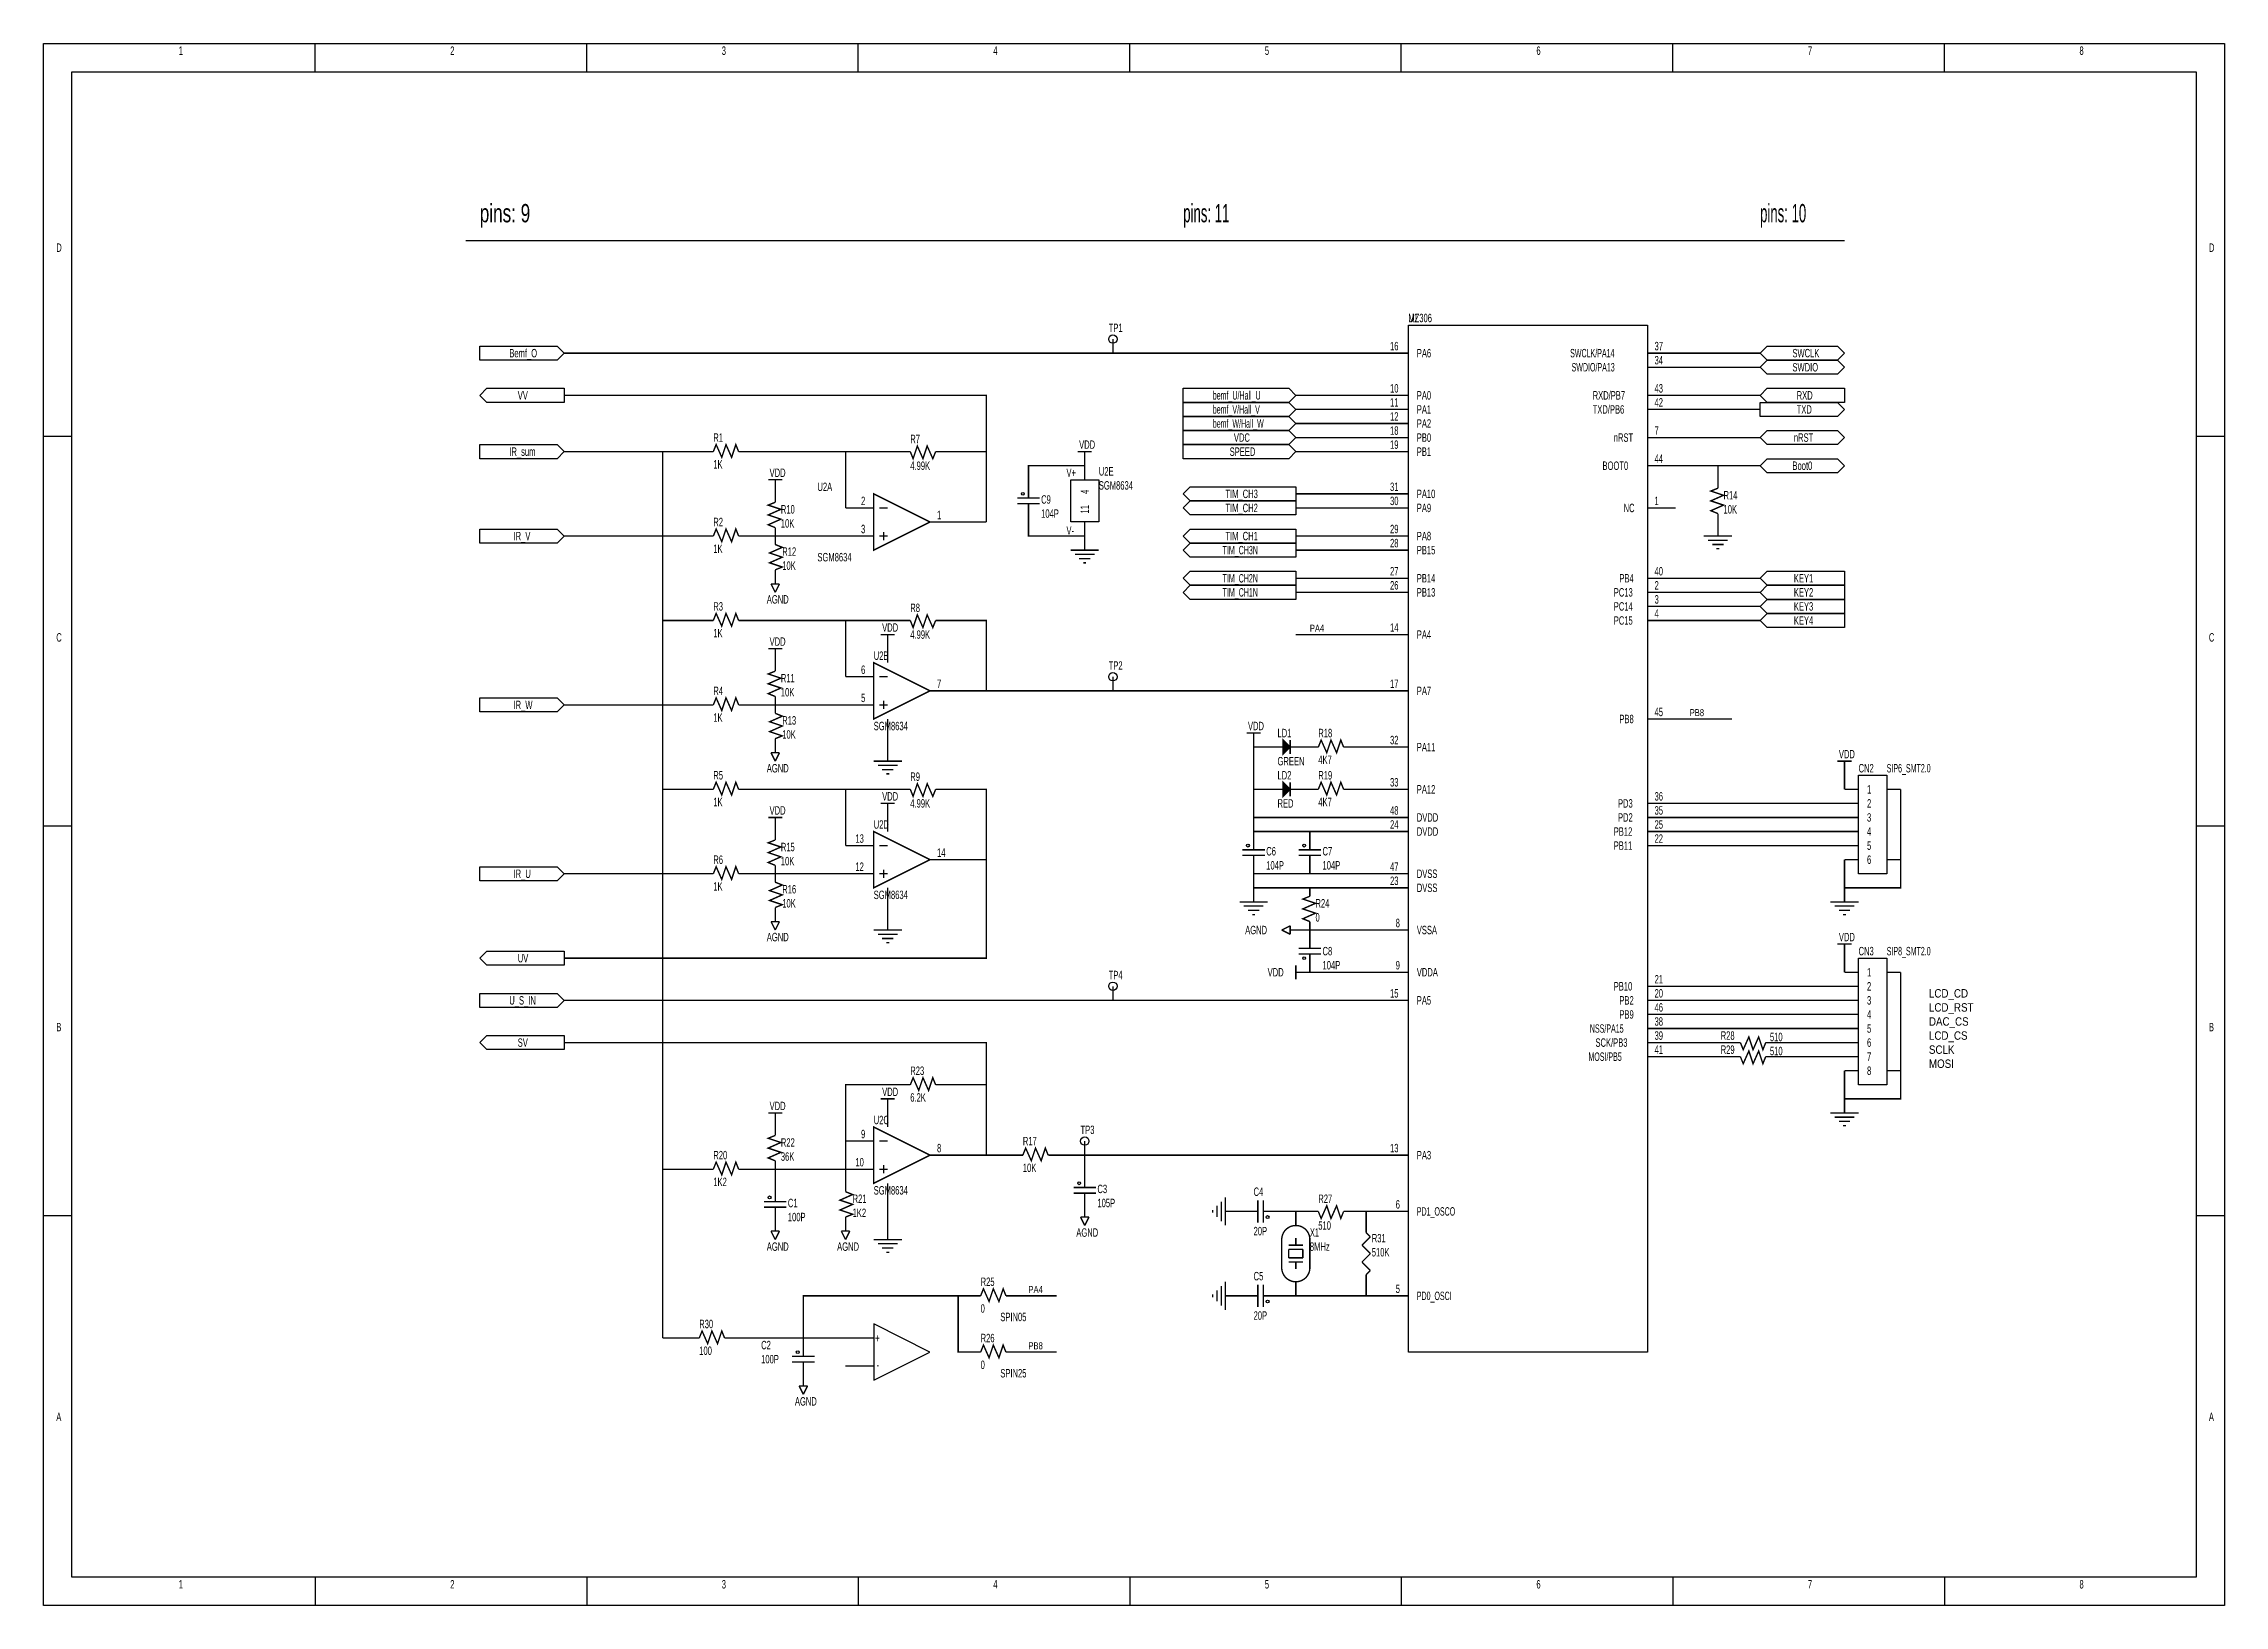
# Model space of a CAD drawing. Extents: x 0 to 15.5, y 0 to 11.1.
import ezdxf

# ---------------------------------------------------------------- set-up
doc = ezdxf.new("R2010")
doc.units = 0
doc.header["$MEASUREMENT"] = 0
doc.layers.add('SHEET', color=5, linetype='CONTINUOUS')

msp = doc.modelspace()

# ---------------------------------------------------------------- linework, layer by layer
at = {"layer": 'SHEET'}
for points in [[(0, 11.1), (15.5, 11.1), (15.5, 0), (0, 0), (0, 11.1)], [(0, 11.1), (15.5, 11.1), (15.5, 0), (0, 0), (0, 11.1)], [(1.93, 10.9), (1.93, 11.1)], [(3.86, 10.9), (3.86, 11.1)], [(5.79, 10.9), (5.79, 11.1)], [(7.72, 10.9), (7.72, 11.1)], [(9.65, 10.9), (9.65, 11.1)], [(11.58, 10.9), (11.58, 11.1)], [(13.51, 10.9), (13.51, 11.1)], [(0.2, 10.9), (15.3, 10.9), (15.3, 0.2), (0.2, 0.2), (0.2, 10.9)], [(9.7, 9.1), (11.4, 9.1), (11.4, 1.8), (9.7, 1.8), (9.7, 9.1)], [(0, 8.31), (0.2, 8.31)], [(15.3, 8.31), (15.5, 8.31)], [(7.3, 8), (7.5, 8), (7.5, 7.7), (7.3, 7.7), (7.3, 8)], [(12.9, 5.9), (13.1, 5.9), (13.1, 5.2), (12.9, 5.2), (12.9, 5.9)], [(0, 5.54), (0.2, 5.54)], [(15.3, 5.54), (15.5, 5.54)], [(12.9, 4.6), (13.1, 4.6), (13.1, 3.7), (12.9, 3.7), (12.9, 4.6)], [(0, 2.77), (0.2, 2.77)], [(15.3, 2.77), (15.5, 2.77)], [(5.9, 2), (5.9, 1.6), (6.3, 1.8), (5.9, 2)], [(5.9, 1.7), (5.7, 1.7)], [(1.93, 0.2), (1.93, 0)], [(3.86, 0.2), (3.86, 0)], [(5.79, 0.2), (5.79, 0)], [(7.72, 0.2), (7.72, 0)], [(9.65, 0.2), (9.65, 0)], [(11.58, 0.2), (11.58, 0)], [(13.51, 0.2), (13.51, 0)]]:
    msp.add_lwpolyline(points, dxfattribs=at)
at = {"layer": 'SHEET', "const_width": 0.01}
for points in [[(12.8, 9.7), (3, 9.7)], [(7.6, 9), (7.6, 8.9)], [(3.7, 8.9), (9.5, 8.9)], [(9.7, 8.9), (9.5, 8.9)], [(11.4, 8.9), (11.6, 8.9)], [(11.6, 8.9), (12.2, 8.9)], [(11.4, 8.8), (11.6, 8.8)], [(11.6, 8.8), (12.2, 8.8)], [(3.7, 8.6), (6.7, 8.6), (6.7, 8.2)], [(9.5, 8.6), (8.9, 8.6)], [(9.7, 8.6), (9.5, 8.6)], [(11.4, 8.6), (11.6, 8.6)], [(11.6, 8.6), (12.2, 8.6)], [(9.5, 8.5), (8.9, 8.5)], [(9.5, 8.4), (8.9, 8.4)], [(9.7, 8.5), (9.5, 8.5)], [(9.7, 8.4), (9.5, 8.4)], [(11.4, 8.5), (11.6, 8.5)], [(11.6, 8.5), (12.2, 8.5)], [(4.76, 8.2), (4.78, 8.25), (4.82, 8.16), (4.85, 8.25), (4.89, 8.16), (4.92, 8.25), (4.94, 8.2)], [(6.34, 8.2), (6.32, 8.15), (6.28, 8.24), (6.25, 8.15), (6.21, 8.24), (6.18, 8.15), (6.16, 8.2)], [(9.5, 8.3), (8.9, 8.3)], [(9.7, 8.3), (9.5, 8.3)], [(11.4, 8.3), (11.6, 8.3)], [(11.6, 8.3), (12.2, 8.3)], [(4.7, 8.2), (3.7, 8.2)], [(4.4, 8.2), (4.4, 1.9)], [(4.76, 8.2), (4.7, 8.2)], [(4.94, 8.2), (5, 8.2)], [(5, 8.2), (6.1, 8.2)], [(5.7, 7.8), (5.7, 8.2)], [(6.16, 8.2), (6.1, 8.2)], [(6.34, 8.2), (6.4, 8.2)], [(6.7, 7.7), (6.7, 8.2), (6.4, 8.2)], [(7.4, 8.1), (7, 8.1), (7, 8)], [(7.35, 8.2), (7.45, 8.2)], [(7.4, 8.1), (7.4, 8.2)], [(7.4, 8), (7.4, 8.1)], [(9.5, 8.2), (8.9, 8.2)], [(9.7, 8.2), (9.5, 8.2)], [(11.4, 8.1), (11.6, 8.1)], [(11.6, 8.1), (12.2, 8.1)], [(11.9, 8), (11.9, 8.1)], [(5.15, 8), (5.25, 8)], [(5.2, 7.9), (5.2, 8)], [(5.2, 7.84), (5.2, 7.9)], [(5.9, 7.9), (6.3, 7.7), (5.9, 7.5), (5.9, 7.9)], [(7, 7.9), (7, 8)], [(7, 7.9), (7, 7.87)], [(9.5, 7.9), (8.9, 7.9)], [(9.7, 7.9), (9.5, 7.9)], [(11.9, 7.76), (11.85, 7.78), (11.94, 7.82), (11.85, 7.85), (11.94, 7.89), (11.85, 7.92), (11.9, 7.94)], [(11.9, 7.94), (11.9, 8)], [(5.2, 7.66), (5.15, 7.68), (5.24, 7.72), (5.15, 7.75), (5.24, 7.79), (5.15, 7.82), (5.2, 7.84)], [(5.8, 7.8), (5.7, 7.8)], [(5.9, 7.8), (5.8, 7.8)], [(5.94, 7.8), (6, 7.8)], [(6.92, 7.87), (7.08, 7.87)], [(7.08, 7.83), (6.92, 7.83)], [(7, 7.8), (7, 7.83)], [(7, 7.8), (7, 7.7)], [(9.5, 7.8), (8.9, 7.8)], [(9.7, 7.8), (9.5, 7.8)], [(11.4, 7.8), (11.6, 7.8)], [(11.9, 7.76), (11.9, 7.7)], [(3.7, 7.6), (4.7, 7.6)], [(4.76, 7.6), (4.7, 7.6)], [(4.76, 7.6), (4.78, 7.65), (4.82, 7.56), (4.85, 7.65), (4.89, 7.56), (4.92, 7.65), (4.94, 7.6)], [(4.94, 7.6), (5, 7.6)], [(5, 7.6), (5.8, 7.6)], [(5.2, 7.66), (5.2, 7.6)], [(5.2, 7.54), (5.2, 7.6)], [(5.9, 7.6), (5.8, 7.6)], [(5.94, 7.6), (6, 7.6)], [(5.97, 7.63), (5.97, 7.57)], [(6.3, 7.7), (6.4, 7.7)], [(6.4, 7.7), (6.7, 7.7)], [(7.4, 7.6), (7, 7.6), (7, 7.7)], [(7.4, 7.7), (7.4, 7.6)], [(7.4, 7.6), (7.4, 7.5)], [(9.5, 7.6), (8.9, 7.6)], [(9.7, 7.6), (9.5, 7.6)], [(11.8, 7.6), (12, 7.6)], [(11.9, 7.7), (11.9, 7.6)], [(5.2, 7.54), (5.25, 7.52), (5.16, 7.48), (5.25, 7.45), (5.16, 7.41), (5.25, 7.38), (5.2, 7.36)], [(7.3, 7.5), (7.5, 7.5)], [(7.33, 7.47), (7.47, 7.47)], [(7.36, 7.44), (7.44, 7.44)], [(9.5, 7.5), (8.9, 7.5)], [(9.7, 7.5), (9.5, 7.5)], [(11.83, 7.57), (11.97, 7.57)], [(11.86, 7.54), (11.94, 7.54)], [(11.89, 7.51), (11.91, 7.51)], [(5.2, 7.36), (5.2, 7.3)], [(5.2, 7.3), (5.2, 7.26)], [(7.39, 7.41), (7.41, 7.41)], [(9.5, 7.3), (8.9, 7.3)], [(9.7, 7.3), (9.5, 7.3)], [(11.4, 7.3), (11.6, 7.3)], [(11.6, 7.3), (12.2, 7.3)], [(5.2, 7.2), (5.17, 7.26)], [(5.17, 7.26), (5.23, 7.26)], [(5.2, 7.2), (5.23, 7.26)], [(9.5, 7.2), (8.9, 7.2)], [(9.7, 7.2), (9.5, 7.2)], [(11.4, 7.2), (11.6, 7.2)], [(11.6, 7.2), (12.2, 7.2)], [(4.7, 7), (4.4, 7)], [(4.76, 7), (4.7, 7)], [(4.76, 7), (4.78, 7.05), (4.82, 6.96), (4.85, 7.05), (4.89, 6.96), (4.92, 7.05), (4.94, 7)], [(4.94, 7), (5, 7)], [(5, 7), (6.1, 7)], [(5.7, 6.6), (5.7, 7)], [(6.16, 7), (6.1, 7)], [(6.34, 7), (6.32, 6.95), (6.28, 7.04), (6.25, 6.95), (6.21, 7.04), (6.18, 6.95), (6.16, 7)], [(6.34, 7), (6.4, 7)], [(6.7, 6.5), (6.7, 7), (6.4, 7)], [(11.4, 7.1), (11.6, 7.1)], [(11.4, 7), (11.6, 7)], [(11.6, 7.1), (12.2, 7.1)], [(11.6, 7), (12.2, 7)], [(5.95, 6.9), (6.05, 6.9)], [(6, 6.8), (6, 6.9)], [(9.5, 6.9), (8.9, 6.9)], [(9.7, 6.9), (9.5, 6.9)], [(5.15, 6.8), (5.25, 6.8)], [(5.2, 6.7), (5.2, 6.8)], [(5.2, 6.64), (5.2, 6.7)], [(5.9, 6.7), (6.3, 6.5), (5.9, 6.3), (5.9, 6.7)], [(6, 6.7), (6, 6.8)], [(5.2, 6.46), (5.15, 6.48), (5.24, 6.52), (5.15, 6.55), (5.24, 6.59), (5.15, 6.62), (5.2, 6.64)], [(5.8, 6.6), (5.7, 6.6)], [(5.9, 6.6), (5.8, 6.6)], [(5.94, 6.6), (6, 6.6)], [(7.6, 6.6), (7.6, 6.5)], [(3.7, 6.4), (4.7, 6.4)], [(4.76, 6.4), (4.7, 6.4)], [(4.76, 6.4), (4.78, 6.45), (4.82, 6.36), (4.85, 6.45), (4.89, 6.36), (4.92, 6.45), (4.94, 6.4)], [(4.94, 6.4), (5, 6.4)], [(5, 6.4), (5.8, 6.4)], [(5.2, 6.46), (5.2, 6.4)], [(5.2, 6.34), (5.2, 6.4)], [(5.9, 6.4), (5.8, 6.4)], [(5.94, 6.4), (6, 6.4)], [(5.97, 6.43), (5.97, 6.37)], [(6.3, 6.5), (6.4, 6.5)], [(6.4, 6.5), (7.5, 6.5)], [(8.9, 6.5), (7.5, 6.5)], [(9.5, 6.5), (8.9, 6.5)], [(9.7, 6.5), (9.5, 6.5)], [(5.2, 6.34), (5.25, 6.32), (5.16, 6.28), (5.25, 6.25), (5.16, 6.21), (5.25, 6.18), (5.2, 6.16)], [(6, 6.3), (6, 6.1)], [(8.55, 6.2), (8.65, 6.2)], [(8.6, 6.1), (8.6, 6.2)], [(11.4, 6.3), (11.6, 6.3)], [(11.6, 6.3), (12, 6.3)], [(5.2, 6), (5.17, 6.06)], [(5.17, 6.06), (5.23, 6.06)], [(5.2, 6.16), (5.2, 6.1)], [(5.2, 6.1), (5.2, 6.06)], [(5.2, 6), (5.23, 6.06)], [(6, 6.1), (6, 6)], [(8.6, 5.6), (8.6, 6.1), (8.7, 6.1)], [(8.8, 6.1), (8.7, 6.1)], [(8.81, 6.1), (8.77, 6.1)], [(8.81, 6.05), (8.81, 6.15), (8.86, 6.1), (8.81, 6.05)], [(8.82, 6.06), (8.82, 6.14)], [(8.83, 6.07), (8.83, 6.13)], [(8.84, 6.08), (8.84, 6.12)], [(8.85, 6.09), (8.85, 6.11)], [(8.86, 6.05), (8.86, 6.15)], [(8.86, 6.1), (8.91, 6.1)], [(8.9, 6.1), (9, 6.1)], [(9.06, 6.1), (9, 6.1)], [(9.06, 6.1), (9.08, 6.15), (9.12, 6.06), (9.15, 6.15), (9.19, 6.06), (9.22, 6.15), (9.24, 6.1)], [(9.24, 6.1), (9.3, 6.1)], [(9.3, 6.1), (9.5, 6.1)], [(9.7, 6.1), (9.5, 6.1)], [(5.9, 6), (6.1, 6)], [(5.93, 5.97), (6.07, 5.97)], [(5.96, 5.94), (6.04, 5.94)], [(5.99, 5.91), (6.01, 5.91)], [(12.75, 6), (12.85, 6)], [(12.8, 5.9), (12.8, 6)], [(12.8, 5.9), (12.8, 5.8)], [(4.7, 5.8), (4.4, 5.8)], [(4.76, 5.8), (4.7, 5.8)], [(4.76, 5.8), (4.78, 5.85), (4.82, 5.76), (4.85, 5.85), (4.89, 5.76), (4.92, 5.85), (4.94, 5.8)], [(4.94, 5.8), (5, 5.8)], [(5, 5.8), (6.1, 5.8)], [(5.7, 5.4), (5.7, 5.8)], [(6.16, 5.8), (6.1, 5.8)], [(6.34, 5.8), (6.32, 5.75), (6.28, 5.84), (6.25, 5.75), (6.21, 5.84), (6.18, 5.75), (6.16, 5.8)], [(6.34, 5.8), (6.4, 5.8)], [(6.7, 5.3), (6.7, 5.8), (6.4, 5.8)], [(8.7, 5.8), (8.6, 5.8)], [(8.8, 5.8), (8.7, 5.8)], [(8.81, 5.8), (8.77, 5.8)], [(8.81, 5.75), (8.81, 5.85), (8.86, 5.8), (8.81, 5.75)], [(8.82, 5.76), (8.82, 5.84)], [(8.83, 5.77), (8.83, 5.83)], [(8.84, 5.78), (8.84, 5.82)], [(8.85, 5.79), (8.85, 5.81)], [(8.86, 5.75), (8.86, 5.85)], [(8.86, 5.8), (8.91, 5.8)], [(8.9, 5.8), (9, 5.8)], [(9.06, 5.8), (9, 5.8)], [(9.06, 5.8), (9.08, 5.85), (9.12, 5.76), (9.15, 5.85), (9.19, 5.76), (9.22, 5.85), (9.24, 5.8)], [(9.24, 5.8), (9.3, 5.8)], [(9.3, 5.8), (9.5, 5.8)], [(9.7, 5.8), (9.5, 5.8)], [(12.9, 5.8), (12.8, 5.8)], [(13.2, 5.8), (13.2, 5.1), (12.8, 5.1), (12.8, 5.3)], [(13.1, 5.8), (13.2, 5.8)], [(5.15, 5.6), (5.25, 5.6)], [(5.2, 5.5), (5.2, 5.6)], [(5.95, 5.7), (6.05, 5.7)], [(6, 5.6), (6, 5.7)], [(6, 5.5), (6, 5.6)], [(9.5, 5.6), (8.6, 5.6)], [(9.5, 5.5), (8.6, 5.5), (8.6, 5.6)], [(9.7, 5.6), (9.5, 5.6)], [(11.4, 5.7), (11.6, 5.7)], [(11.4, 5.6), (11.6, 5.6)], [(11.6, 5.7), (12.8, 5.7)], [(11.6, 5.6), (12.8, 5.6)], [(12.9, 5.7), (12.8, 5.7)], [(12.9, 5.6), (12.8, 5.6)], [(5.2, 5.26), (5.15, 5.28), (5.24, 5.32), (5.15, 5.35), (5.24, 5.39), (5.15, 5.42), (5.2, 5.44)], [(5.2, 5.44), (5.2, 5.5)], [(5.9, 5.5), (6.3, 5.3), (5.9, 5.1), (5.9, 5.5)], [(8.6, 5.4), (8.6, 5.5)], [(9, 5.4), (9, 5.5)], [(9.7, 5.5), (9.5, 5.5)], [(11.4, 5.5), (11.6, 5.5)], [(11.6, 5.5), (12.8, 5.5)], [(12.9, 5.5), (12.8, 5.5)], [(6.7, 5.3), (6.7, 4.6), (3.7, 4.6)], [(5.8, 5.4), (5.7, 5.4)], [(5.9, 5.4), (5.8, 5.4)], [(5.94, 5.4), (6, 5.4)], [(6.3, 5.3), (6.4, 5.3)], [(6.4, 5.3), (6.7, 5.3)], [(8.52, 5.37), (8.68, 5.37)], [(8.68, 5.33), (8.52, 5.33)], [(8.6, 5.4), (8.6, 5.37)], [(8.6, 5.3), (8.6, 5.33)], [(8.6, 5.3), (8.6, 5.2)], [(8.92, 5.37), (9.08, 5.37)], [(9.08, 5.33), (8.92, 5.33)], [(9, 5.4), (9, 5.37)], [(9, 5.3), (9, 5.33)], [(9, 5.3), (9, 5.2)], [(11.4, 5.4), (11.6, 5.4)], [(11.6, 5.4), (12.8, 5.4)], [(12.9, 5.4), (12.8, 5.4)], [(12.9, 5.3), (12.8, 5.3)], [(13.1, 5.3), (13.2, 5.3)], [(3.7, 5.2), (4.7, 5.2)], [(4.76, 5.2), (4.7, 5.2)], [(4.76, 5.2), (4.78, 5.25), (4.82, 5.16), (4.85, 5.25), (4.89, 5.16), (4.92, 5.25), (4.94, 5.2)], [(4.94, 5.2), (5, 5.2)], [(5, 5.2), (5.8, 5.2)], [(5.2, 5.14), (5.25, 5.12), (5.16, 5.08), (5.25, 5.05), (5.16, 5.01), (5.25, 4.98), (5.2, 4.96)], [(5.2, 5.26), (5.2, 5.2)], [(5.2, 5.14), (5.2, 5.2)], [(5.9, 5.2), (5.8, 5.2)], [(5.94, 5.2), (6, 5.2)], [(5.97, 5.23), (5.97, 5.17)], [(8.6, 5.2), (9.5, 5.2)], [(9.5, 5.1), (8.6, 5.1), (8.6, 5.2)], [(9.7, 5.2), (9.5, 5.2)], [(5.2, 4.96), (5.2, 4.9)], [(6, 5.1), (6, 4.9)], [(8.5, 5), (8.7, 5)], [(8.53, 4.97), (8.67, 4.97)], [(8.6, 5.1), (8.6, 5)], [(9, 4.86), (8.95, 4.88), (9.04, 4.92), (8.95, 4.95), (9.04, 4.99), (8.95, 5.02), (9, 5.04)], [(9, 5.04), (9, 5.1)], [(9.7, 5.1), (9.5, 5.1)], [(12.7, 5), (12.9, 5)], [(12.73, 4.97), (12.87, 4.97)], [(12.8, 5.1), (12.8, 5)], [(5.2, 4.8), (5.17, 4.86)], [(5.17, 4.86), (5.23, 4.86)], [(5.2, 4.9), (5.2, 4.86)], [(5.2, 4.8), (5.23, 4.86)], [(5.9, 4.8), (6.1, 4.8)], [(6, 4.9), (6, 4.8)], [(8.56, 4.94), (8.64, 4.94)], [(8.59, 4.91), (8.61, 4.91)], [(8.8, 4.8), (8.86, 4.83)], [(8.8, 4.8), (8.86, 4.77)], [(8.86, 4.83), (8.86, 4.77)], [(8.9, 4.8), (8.86, 4.8)], [(8.9, 4.8), (9.5, 4.8)], [(9, 4.86), (9, 4.8)], [(9, 4.7), (9, 4.8)], [(9.7, 4.8), (9.5, 4.8)], [(12.76, 4.94), (12.84, 4.94)], [(12.79, 4.91), (12.81, 4.91)], [(5.93, 4.77), (6.07, 4.77)], [(5.96, 4.74), (6.04, 4.74)], [(5.99, 4.71), (6.01, 4.71)], [(9.08, 4.67), (8.92, 4.67)], [(9, 4.7), (9, 4.67)], [(12.75, 4.7), (12.85, 4.7)], [(12.8, 4.6), (12.8, 4.7)], [(8.9, 4.55), (8.9, 4.45)], [(9, 4.5), (8.9, 4.5)], [(8.92, 4.63), (9.08, 4.63)], [(9, 4.6), (9, 4.63)], [(9, 4.6), (9, 4.5)], [(9, 4.5), (9.5, 4.5)], [(9.7, 4.5), (9.5, 4.5)], [(12.8, 4.6), (12.8, 4.5)], [(12.9, 4.5), (12.8, 4.5)], [(12.8, 3.8), (12.8, 3.6), (13.2, 3.6), (13.2, 4.5)], [(13.1, 4.5), (13.2, 4.5)], [(7.6, 4.4), (7.6, 4.3)], [(11.4, 4.4), (11.6, 4.4)], [(11.6, 4.4), (12.8, 4.4)], [(12.9, 4.4), (12.8, 4.4)], [(9.5, 4.3), (3.7, 4.3)], [(9.7, 4.3), (9.5, 4.3)], [(11.4, 4.3), (11.6, 4.3)], [(11.4, 4.2), (11.6, 4.2)], [(11.6, 4.3), (12.8, 4.3)], [(11.6, 4.2), (12.8, 4.2)], [(12.9, 4.3), (12.8, 4.3)], [(12.9, 4.2), (12.8, 4.2)], [(11.4, 4.1), (11.6, 4.1)], [(11.6, 4.1), (12.8, 4.1)], [(12.06, 4), (12.08, 3.95), (12.12, 4.04), (12.15, 3.95), (12.19, 4.04), (12.22, 3.95), (12.24, 4)], [(12.9, 4.1), (12.8, 4.1)], [(3.7, 4), (6.7, 4), (6.7, 3.7)], [(11.4, 4), (11.6, 4)], [(11.4, 3.9), (11.6, 3.9)], [(11.6, 4), (12, 4)], [(11.6, 3.9), (12, 3.9)], [(12.06, 4), (12, 4)], [(12.06, 3.9), (12, 3.9)], [(12.06, 3.9), (12.08, 3.85), (12.12, 3.94), (12.15, 3.85), (12.19, 3.94), (12.22, 3.85), (12.24, 3.9)], [(12.24, 4), (12.3, 4)], [(12.24, 3.9), (12.3, 3.9)], [(12.3, 4), (12.8, 4)], [(12.8, 3.9), (12.3, 3.9)], [(12.9, 4), (12.8, 4)], [(12.9, 3.9), (12.8, 3.9)], [(6.16, 3.7), (6.18, 3.75), (6.22, 3.66), (6.25, 3.75), (6.29, 3.66), (6.32, 3.75), (6.34, 3.7)], [(12.9, 3.8), (12.8, 3.8)], [(13.1, 3.8), (13.2, 3.8)], [(6.1, 3.7), (5.7, 3.7), (5.7, 3.3)], [(5.95, 3.6), (6.05, 3.6)], [(6, 3.5), (6, 3.6)], [(6.16, 3.7), (6.1, 3.7)], [(6.34, 3.7), (6.4, 3.7)], [(6.7, 3.2), (6.7, 3.7), (6.4, 3.7)], [(12.8, 3.6), (12.8, 3.5)], [(5.15, 3.5), (5.25, 3.5)], [(5.2, 3.4), (5.2, 3.5)], [(6, 3.4), (6, 3.5)], [(12.7, 3.5), (12.9, 3.5)], [(12.73, 3.47), (12.87, 3.47)], [(12.76, 3.44), (12.84, 3.44)], [(12.79, 3.41), (12.81, 3.41)], [(5.2, 3.16), (5.15, 3.18), (5.24, 3.22), (5.15, 3.25), (5.24, 3.29), (5.15, 3.32), (5.2, 3.34)], [(5.2, 3.34), (5.2, 3.4)], [(5.8, 3.3), (5.7, 3.3)], [(5.7, 3.3), (5.7, 3)], [(5.9, 3.3), (5.8, 3.3)], [(5.9, 3.4), (6.3, 3.2), (5.9, 3), (5.9, 3.4)], [(5.94, 3.3), (6, 3.3)], [(6.96, 3.2), (6.98, 3.25), (7.02, 3.16), (7.05, 3.25), (7.09, 3.16), (7.12, 3.25), (7.14, 3.2)], [(7.4, 3.3), (7.4, 3.2)], [(4.7, 3.1), (4.4, 3.1)], [(4.76, 3.1), (4.7, 3.1)], [(4.76, 3.1), (4.78, 3.15), (4.82, 3.06), (4.85, 3.15), (4.89, 3.06), (4.92, 3.15), (4.94, 3.1)], [(4.94, 3.1), (5, 3.1)], [(5.8, 3.1), (5, 3.1)], [(5.2, 3.16), (5.2, 3.1)], [(5.2, 3), (5.2, 3.1)], [(5.9, 3.1), (5.8, 3.1)], [(5.94, 3.1), (6, 3.1)], [(5.97, 3.13), (5.97, 3.07)], [(6.3, 3.2), (6.4, 3.2)], [(6.4, 3.2), (6.9, 3.2)], [(6.96, 3.2), (6.9, 3.2)], [(7.14, 3.2), (7.2, 3.2)], [(7.2, 3.2), (7.4, 3.2)], [(7.4, 3.1), (7.4, 3.2)], [(7.4, 3.2), (9, 3.2)], [(7.4, 3), (7.4, 3.1)], [(9.5, 3.2), (9, 3.2)], [(9.7, 3.2), (9.5, 3.2)], [(5.2, 2.9), (5.2, 3)], [(5.7, 2.94), (5.75, 2.92), (5.66, 2.88), (5.75, 2.85), (5.66, 2.81), (5.75, 2.78), (5.7, 2.76)], [(5.7, 2.94), (5.7, 3)], [(6, 3), (6, 2.7)], [(7.32, 2.97), (7.48, 2.97)], [(7.4, 3), (7.4, 2.97)], [(5.12, 2.87), (5.28, 2.87)], [(5.28, 2.83), (5.12, 2.83)], [(5.2, 2.9), (5.2, 2.87)], [(5.2, 2.8), (5.2, 2.83)], [(5.2, 2.8), (5.2, 2.7)], [(7.48, 2.93), (7.32, 2.93)], [(7.4, 2.9), (7.4, 2.93)], [(7.4, 2.9), (7.4, 2.8)], [(7.4, 2.8), (7.4, 2.76)], [(8.31, 2.81), (8.31, 2.79)], [(8.34, 2.84), (8.34, 2.76)], [(8.37, 2.87), (8.37, 2.73)], [(8.4, 2.9), (8.4, 2.7)], [(8.5, 2.8), (8.4, 2.8)], [(8.6, 2.8), (8.5, 2.8)], [(8.6, 2.8), (8.63, 2.8)], [(8.63, 2.88), (8.63, 2.72)], [(8.67, 2.72), (8.67, 2.88)], [(8.7, 2.8), (8.67, 2.8)], [(8.7, 2.8), (8.8, 2.8)], [(9, 2.8), (8.8, 2.8)], [(8.9, 2.7), (8.9, 2.8)], [(9.06, 2.8), (9, 2.8)], [(9.06, 2.8), (9.08, 2.75), (9.12, 2.84), (9.15, 2.75), (9.19, 2.84), (9.22, 2.75), (9.24, 2.8)], [(9.24, 2.8), (9.3, 2.8)], [(9.3, 2.8), (9.5, 2.8)], [(9.4, 2.7), (9.4, 2.8)], [(9.7, 2.8), (9.5, 2.8)], [(5.2, 2.6), (5.17, 2.66)], [(5.17, 2.66), (5.23, 2.66)], [(5.2, 2.7), (5.2, 2.66)], [(5.2, 2.6), (5.23, 2.66)], [(5.7, 2.6), (5.67, 2.66)], [(5.67, 2.66), (5.73, 2.66)], [(5.7, 2.76), (5.7, 2.7)], [(5.7, 2.7), (5.7, 2.66)], [(5.7, 2.6), (5.73, 2.66)], [(6, 2.7), (6, 2.6)], [(7.4, 2.7), (7.37, 2.76)], [(7.37, 2.76), (7.43, 2.76)], [(7.4, 2.7), (7.43, 2.76)], [(9.4, 2.65), (9.4, 2.7)], [(9.43, 2.62), (9.4, 2.65)], [(5.9, 2.6), (6.1, 2.6)], [(5.93, 2.57), (6.07, 2.57)], [(5.96, 2.54), (6.04, 2.54)], [(5.99, 2.51), (6.01, 2.51)], [(8.8, 2.4), (8.8, 2.6)], [(8.95, 2.56), (8.85, 2.56)], [(8.95, 2.53), (8.85, 2.53)], [(8.85, 2.47), (8.85, 2.53)], [(8.9, 2.56), (8.9, 2.61)], [(8.95, 2.47), (8.95, 2.53)], [(9, 2.4), (9, 2.6)], [(9.37, 2.56), (9.43, 2.62)], [(9.43, 2.5), (9.37, 2.56)], [(9.37, 2.44), (9.43, 2.5)], [(8.95, 2.47), (8.85, 2.47)], [(8.95, 2.44), (8.85, 2.44)], [(8.9, 2.39), (8.9, 2.44)], [(9.43, 2.38), (9.37, 2.44)], [(9.4, 2.35), (9.43, 2.38)], [(9.4, 2.35), (9.4, 2.3)], [(9.42, 2.37), (9.43, 2.38)], [(5.4, 1.9), (5.4, 2.2), (6.6, 2.2)], [(6.5, 2.2), (6.5, 1.8), (6.6, 1.8)], [(6.66, 2.2), (6.6, 2.2)], [(6.66, 2.2), (6.68, 2.25), (6.72, 2.16), (6.75, 2.25), (6.79, 2.16), (6.82, 2.25), (6.84, 2.2)], [(6.84, 2.2), (6.9, 2.2)], [(6.9, 2.2), (7.2, 2.2)], [(8.31, 2.21), (8.31, 2.19)], [(8.34, 2.24), (8.34, 2.16)], [(8.37, 2.27), (8.37, 2.13)], [(8.4, 2.3), (8.4, 2.1)], [(8.5, 2.2), (8.4, 2.2)], [(8.6, 2.2), (8.5, 2.2)], [(8.6, 2.2), (8.63, 2.2)], [(8.63, 2.28), (8.63, 2.12)], [(8.67, 2.12), (8.67, 2.28)], [(8.7, 2.2), (8.67, 2.2)], [(8.7, 2.2), (8.8, 2.2)], [(8.8, 2.2), (9.5, 2.2)], [(8.9, 2.3), (8.9, 2.2)], [(9.4, 2.3), (9.4, 2.2)], [(9.7, 2.2), (9.5, 2.2)], [(4.6, 1.9), (4.4, 1.9)], [(4.66, 1.9), (4.6, 1.9)], [(4.66, 1.9), (4.68, 1.95), (4.72, 1.86), (4.75, 1.95), (4.79, 1.86), (4.82, 1.95), (4.84, 1.9)], [(4.84, 1.9), (4.9, 1.9)], [(5.9, 1.9), (4.9, 1.9)], [(5.4, 1.8), (5.4, 1.9)], [(6.66, 1.8), (6.68, 1.85), (6.72, 1.76), (6.75, 1.85), (6.79, 1.76), (6.82, 1.85), (6.84, 1.8)], [(5.32, 1.77), (5.48, 1.77)], [(5.48, 1.73), (5.32, 1.73)], [(5.4, 1.8), (5.4, 1.77)], [(5.4, 1.7), (5.4, 1.73)], [(6.66, 1.8), (6.6, 1.8)], [(6.84, 1.8), (6.9, 1.8)], [(7.2, 1.8), (6.9, 1.8)], [(5.4, 1.5), (5.37, 1.56)], [(5.37, 1.56), (5.43, 1.56)], [(5.4, 1.7), (5.4, 1.6)], [(5.4, 1.6), (5.4, 1.56)], [(5.4, 1.5), (5.43, 1.56)]]:
    msp.add_lwpolyline(points, dxfattribs=at)
at = {"layer": 'SHEET'}
for points in [[(3.1, 8.85), (3.1, 8.95), (3.65, 8.95), (3.7, 8.9), (3.65, 8.85), (3.1, 8.85)], [(12.25, 8.85), (12.2, 8.9), (12.25, 8.95), (12.75, 8.95), (12.8, 8.9), (12.75, 8.85), (12.25, 8.85)], [(12.25, 8.75), (12.2, 8.8), (12.25, 8.85), (12.75, 8.85), (12.8, 8.8), (12.75, 8.75), (12.25, 8.75)], [(3.15, 8.55), (3.1, 8.6), (3.15, 8.65), (3.7, 8.65), (3.7, 8.55), (3.15, 8.55)], [(8.1, 8.55), (8.1, 8.65), (8.85, 8.65), (8.9, 8.6), (8.85, 8.55), (8.1, 8.55)], [(8.1, 8.45), (8.1, 8.55), (8.85, 8.55), (8.9, 8.5), (8.85, 8.45), (8.1, 8.45)], [(12.25, 8.55), (12.2, 8.6), (12.25, 8.65), (12.8, 8.65), (12.8, 8.55), (12.25, 8.55)], [(12.2, 8.45), (12.2, 8.55), (12.75, 8.55), (12.8, 8.5), (12.75, 8.45), (12.2, 8.45)], [(8.1, 8.35), (8.1, 8.45), (8.85, 8.45), (8.9, 8.4), (8.85, 8.35), (8.1, 8.35)], [(3.1, 8.15), (3.1, 8.25), (3.65, 8.25), (3.7, 8.2), (3.65, 8.15), (3.1, 8.15)], [(8.1, 8.25), (8.1, 8.35), (8.85, 8.35), (8.9, 8.3), (8.85, 8.25), (8.1, 8.25)], [(8.1, 8.15), (8.1, 8.25), (8.85, 8.25), (8.9, 8.2), (8.85, 8.15), (8.1, 8.15)], [(12.25, 8.25), (12.2, 8.3), (12.25, 8.35), (12.75, 8.35), (12.8, 8.3), (12.75, 8.25), (12.25, 8.25)], [(12.25, 8.05), (12.2, 8.1), (12.25, 8.15), (12.75, 8.15), (12.8, 8.1), (12.75, 8.05), (12.25, 8.05)], [(8.15, 7.85), (8.1, 7.9), (8.15, 7.95), (8.9, 7.95), (8.9, 7.85), (8.15, 7.85)], [(8.15, 7.75), (8.1, 7.8), (8.15, 7.85), (8.9, 7.85), (8.9, 7.75), (8.15, 7.75)], [(3.1, 7.55), (3.1, 7.65), (3.65, 7.65), (3.7, 7.6), (3.65, 7.55), (3.1, 7.55)], [(8.15, 7.55), (8.1, 7.6), (8.15, 7.65), (8.9, 7.65), (8.9, 7.55), (8.15, 7.55)], [(8.15, 7.45), (8.1, 7.5), (8.15, 7.55), (8.9, 7.55), (8.9, 7.45), (8.15, 7.45)], [(8.15, 7.25), (8.1, 7.3), (8.15, 7.35), (8.9, 7.35), (8.9, 7.25), (8.15, 7.25)], [(12.25, 7.25), (12.2, 7.3), (12.25, 7.35), (12.8, 7.35), (12.8, 7.25), (12.25, 7.25)], [(8.15, 7.15), (8.1, 7.2), (8.15, 7.25), (8.9, 7.25), (8.9, 7.15), (8.15, 7.15)], [(12.25, 7.15), (12.2, 7.2), (12.25, 7.25), (12.8, 7.25), (12.8, 7.15), (12.25, 7.15)], [(12.25, 7.05), (12.2, 7.1), (12.25, 7.15), (12.8, 7.15), (12.8, 7.05), (12.25, 7.05)], [(12.25, 6.95), (12.2, 7), (12.25, 7.05), (12.8, 7.05), (12.8, 6.95), (12.25, 6.95)], [(3.1, 6.35), (3.1, 6.45), (3.65, 6.45), (3.7, 6.4), (3.65, 6.35), (3.1, 6.35)], [(3.1, 5.15), (3.1, 5.25), (3.65, 5.25), (3.7, 5.2), (3.65, 5.15), (3.1, 5.15)], [(3.15, 4.55), (3.1, 4.6), (3.15, 4.65), (3.7, 4.65), (3.7, 4.55), (3.15, 4.55)], [(3.1, 4.25), (3.1, 4.35), (3.65, 4.35), (3.7, 4.3), (3.65, 4.25), (3.1, 4.25)], [(3.15, 3.95), (3.1, 4), (3.15, 4.05), (3.7, 4.05), (3.7, 3.95), (3.15, 3.95)]]:
    msp.add_lwpolyline(points, close=True, dxfattribs=at)
for points in [[(7.6, 8.9, 1), (7.6, 8.9, 1)], [(4.4, 8.2, 1), (4.4, 8.2, 1)], [(5.7, 8.2, 1), (5.7, 8.2, 1)], [(6.7, 8.2, 1), (6.7, 8.2, 1)], [(7.4, 8.1, 1), (7.4, 8.1, 1)], [(11.9, 8.1, 1), (11.9, 8.1, 1)], [(5.2, 7.6, 1), (5.2, 7.6, 1)], [(7.4, 7.6, 1), (7.4, 7.6, 1)], [(4.4, 7, 1), (4.4, 7, 1)], [(5.7, 7, 1), (5.7, 7, 1)], [(5.2, 6.4, 1), (5.2, 6.4, 1)], [(6.7, 6.5, 1), (6.7, 6.5, 1)], [(7.6, 6.5, 1), (7.6, 6.5, 1)], [(8.6, 6.1, 1), (8.6, 6.1, 1)], [(4.4, 5.8, 1), (4.4, 5.8, 1)], [(5.7, 5.8, 1), (5.7, 5.8, 1)], [(8.6, 5.8, 1), (8.6, 5.8, 1)], [(8.6, 5.6, 1), (8.6, 5.6, 1)], [(8.6, 5.5, 1), (8.6, 5.5, 1)], [(9, 5.5, 1), (9, 5.5, 1)], [(6.7, 5.3, 1), (6.7, 5.3, 1)], [(13.2, 5.3, 1), (13.2, 5.3, 1)], [(5.2, 5.2, 1), (5.2, 5.2, 1)], [(8.6, 5.2, 1), (8.6, 5.2, 1)], [(9, 5.2, 1), (9, 5.2, 1)], [(8.6, 5.1, 1), (8.6, 5.1, 1)], [(9, 5.1, 1), (9, 5.1, 1)], [(12.8, 5.1, 1), (12.8, 5.1, 1)], [(9, 4.8, 1), (9, 4.8, 1)], [(9, 4.5, 1), (9, 4.5, 1)], [(7.6, 4.3, 1), (7.6, 4.3, 1)], [(13.2, 3.8, 1), (13.2, 3.8, 1)], [(6.7, 3.7, 1), (6.7, 3.7, 1)], [(12.8, 3.6, 1), (12.8, 3.6, 1)], [(5.7, 3.3, 1), (5.7, 3.3, 1)], [(4.4, 3.1, 1), (4.4, 3.1, 1)], [(5.2, 3.1, 1), (5.2, 3.1, 1)], [(6.7, 3.2, 1), (6.7, 3.2, 1)], [(7.4, 3.2, 1), (7.4, 3.2, 1)], [(8.9, 2.8, 1), (8.9, 2.8, 1)], [(9.4, 2.8, 1), (9.4, 2.8, 1)], [(8.8, 2.6, 1), (8.8, 2.6, 1)], [(9, 2.6, 1), (9, 2.6, 1)], [(8.8, 2.4, 1), (8.8, 2.4, 1)], [(9, 2.4, 1), (9, 2.4, 1)], [(6.5, 2.2, 1), (6.5, 2.2, 1)], [(8.9, 2.2, 1), (8.9, 2.2, 1)], [(9.4, 2.2, 1), (9.4, 2.2, 1)], [(5.4, 1.9, 1), (5.4, 1.9, 1)]]:
    msp.add_lwpolyline(points, format="xyb", close=True, dxfattribs=at)
at = {"layer": 'SHEET', "const_width": 0.01}
for points in [[(8.8, 2.6, -1), (9, 2.6)], [(9, 2.4, -1), (8.8, 2.4)]]:
    msp.add_lwpolyline(points, format="xyb", dxfattribs=at)
at = {"layer": 'SHEET'}
for centre, radius in [((7.6, 9), 0.03), ((6.96, 7.9), 0.01), ((7.6, 6.6), 0.03), ((8.56, 5.4), 0.01), ((8.96, 5.4), 0.01), ((8.96, 4.6), 0.01), ((7.6, 4.4), 0.03), ((7.4, 3.3), 0.03), ((7.36, 3), 0.01), ((5.16, 2.9), 0.01), ((8.7, 2.76), 0.01), ((8.7, 2.16), 0.01), ((5.36, 1.8), 0.01)]:
    msp.add_circle(centre, radius, dxfattribs=at)

# ---------------------------------------------------------------- texts
for s, height, width, p in [('1', 0.06, 0.65, (0.96, 11.02)), ('2', 0.06, 0.65, (2.89, 11.02)), ('3', 0.06, 0.65, (4.82, 11.02)), ('4', 0.06, 0.65, (6.75, 11.02)), ('5', 0.06, 0.65, (8.68, 11.02)), ('6', 0.06, 0.65, (10.61, 11.02)), ('7', 0.06, 0.65, (12.54, 11.02)), ('8', 0.06, 0.65, (14.47, 11.02)), ('pins: 9', 0.13, 0.7, (3.1, 9.83)), ('pins: 11', 0.13, 0.538462, (8.1, 9.83)), ('pins: 10', 0.13, 0.538462, (12.2, 9.83)), ('D', 0.06, 0.65, (0.09, 9.62)), ('D', 0.06, 0.65, (15.39, 9.62)), ('MZ306', 0.06, 0.65, (9.7, 9.12)), ('U1', 0.06, 0.65, (9.7, 9.12)), ('TP1', 0.06, 0.65, (7.57, 9.05)), ('Bemf_O', 0.06, 0.65, (3.31, 8.87)), ('16', 0.06, 0.65, (9.57, 8.92)), ('PA6', 0.06, 0.65, (9.76, 8.87)), ('SWCLK/PA14', 0.06, 0.5, (10.85, 8.87)), ('37', 0.06, 0.65, (11.45, 8.92)), ('34', 0.06, 0.65, (11.45, 8.82)), ('SWCLK', 0.06, 0.65, (12.43, 8.87)), ('10', 0.06, 0.65, (9.57, 8.62)), ('SWDIO/PA13', 0.06, 0.5, (10.86, 8.77)), ('43', 0.06, 0.65, (11.45, 8.62)), ('SWDIO', 0.06, 0.65, (12.43, 8.77)), ('VV', 0.06, 0.65, (3.37, 8.57)), ('bemf_U/Hall_U', 0.06, 0.5, (8.31, 8.57)), ('bemf_V/Hall_V', 0.06, 0.5, (8.31, 8.47)), ('11', 0.06, 0.65, (9.57, 8.52)), ('PA0', 0.06, 0.65, (9.76, 8.57)), ('PA1', 0.06, 0.65, (9.76, 8.47)), ('TXD/PB6', 0.06, 0.65, (11.01, 8.47)), ('RXD/PB7', 0.06, 0.65, (11.01, 8.57)), ('42', 0.06, 0.65, (11.45, 8.52)), ('TXD', 0.06, 0.65, (12.46, 8.47)), ('RXD', 0.06, 0.65, (12.46, 8.57)), ('bemf_W/Hall_W', 0.06, 0.5, (8.31, 8.37)), ('12', 0.06, 0.65, (9.57, 8.42)), ('18', 0.06, 0.65, (9.57, 8.32)), ('PA2', 0.06, 0.65, (9.76, 8.37)), ('7', 0.06, 0.65, (11.45, 8.32)), ('IR_sum', 0.06, 0.65, (3.31, 8.17)), ('R1', 0.06, 0.65, (4.76, 8.27)), ('R7', 0.06, 0.65, (6.16, 8.26)), ('VDD', 0.06, 0.65, (7.36, 8.22)), ('SPEED', 0.06, 0.65, (8.43, 8.17)), ('VDC', 0.06, 0.65, (8.46, 8.27)), ('19', 0.06, 0.65, (9.57, 8.22)), ('PB0', 0.06, 0.65, (9.76, 8.27)), ('PB1', 0.06, 0.65, (9.76, 8.17)), ('nRST', 0.06, 0.65, (11.16, 8.27)), ('nRST', 0.06, 0.65, (12.44, 8.27)), ('1K', 0.06, 0.65, (4.76, 8.08)), ('VDD', 0.06, 0.65, (5.16, 8.02)), ('4.99K', 0.06, 0.65, (6.16, 8.07)), ('V+', 0.06, 0.65, (7.27, 8.02)), ('U2E', 0.06, 0.65, (7.5, 8.03)), ('BOOT0', 0.06, 0.65, (11.08, 8.07)), ('44', 0.06, 0.65, (11.45, 8.12)), ('Boot0', 0.06, 0.65, (12.43, 8.07)), ('U2A', 0.06, 0.65, (5.5, 7.92)), ('SGM8634', 0.06, 0.65, (7.5, 7.93)), ('TIM_CH3', 0.06, 0.65, (8.4, 7.87)), ('31', 0.06, 0.65, (9.57, 7.92)), ('PA10', 0.06, 0.65, (9.76, 7.87)), ('R14', 0.06, 0.65, (11.94, 7.86)), ('R10', 0.06, 0.65, (5.24, 7.76)), ('2', 0.06, 0.65, (5.81, 7.82)), ('1', 0.06, 0.65, (6.35, 7.72)), ('C9', 0.06, 0.65, (7.09, 7.83)), ('104P', 0.06, 0.65, (7.09, 7.73)), ('TIM_CH2', 0.06, 0.65, (8.4, 7.77)), ('30', 0.06, 0.65, (9.57, 7.82)), ('PA9', 0.06, 0.65, (9.76, 7.77)), ('NC', 0.06, 0.65, (11.23, 7.77)), ('1', 0.06, 0.65, (11.45, 7.82)), ('10K', 0.06, 0.65, (11.94, 7.76)), ('IR_V', 0.06, 0.65, (3.34, 7.57)), ('R2', 0.06, 0.65, (4.76, 7.67)), ('10K', 0.06, 0.65, (5.24, 7.66)), ('3', 0.06, 0.65, (5.81, 7.62)), ('V-', 0.06, 0.65, (7.27, 7.61)), ('TIM_CH1', 0.06, 0.65, (8.4, 7.57)), ('29', 0.06, 0.65, (9.57, 7.62)), ('PA8', 0.06, 0.65, (9.76, 7.57)), ('1K', 0.06, 0.65, (4.76, 7.48)), ('R12', 0.06, 0.65, (5.25, 7.46)), ('SGM8634', 0.06, 0.65, (5.5, 7.42)), ('TIM_CH3N', 0.06, 0.5, (8.38, 7.47)), ('28', 0.06, 0.65, (9.57, 7.52)), ('PB15', 0.06, 0.65, (9.76, 7.47)), ('10K', 0.06, 0.65, (5.25, 7.36)), ('TIM_CH2N', 0.06, 0.5, (8.38, 7.27)), ('27', 0.06, 0.65, (9.57, 7.32)), ('PB14', 0.06, 0.65, (9.76, 7.27)), ('PB4', 0.06, 0.65, (11.2, 7.27)), ('40', 0.06, 0.65, (11.45, 7.32)), ('KEY1', 0.06, 0.65, (12.44, 7.27)), ('R3', 0.06, 0.65, (4.76, 7.07)), ('AGND', 0.06, 0.65, (5.14, 7.12)), ('TIM_CH1N', 0.06, 0.5, (8.38, 7.17)), ('26', 0.06, 0.65, (9.57, 7.22)), ('PB13', 0.06, 0.65, (9.76, 7.17)), ('PC13', 0.06, 0.65, (11.16, 7.17)), ('PC14', 0.06, 0.65, (11.16, 7.07)), ('3', 0.06, 0.65, (11.45, 7.12)), ('2', 0.06, 0.65, (11.45, 7.22)), ('KEY2', 0.06, 0.65, (12.44, 7.17)), ('KEY3', 0.06, 0.65, (12.44, 7.07)), ('VDD', 0.06, 0.65, (5.96, 6.92)), ('R8', 0.06, 0.65, (6.16, 7.06)), ('14', 0.06, 0.65, (9.57, 6.92)), ('PC15', 0.06, 0.65, (11.16, 6.97)), ('4', 0.06, 0.65, (11.45, 7.02)), ('KEY4', 0.06, 0.65, (12.44, 6.97)), ('C', 0.06, 0.65, (0.09, 6.85)), ('1K', 0.06, 0.65, (4.76, 6.88)), ('VDD', 0.06, 0.65, (5.16, 6.82)), ('4.99K', 0.06, 0.65, (6.16, 6.87)), ('PA4', 0.05, 0.78, (9, 6.92)), ('PA4', 0.06, 0.65, (9.76, 6.87)), ('C', 0.06, 0.65, (15.39, 6.85)), ('6', 0.06, 0.65, (5.81, 6.62)), ('U2B', 0.06, 0.65, (5.9, 6.72)), ('TP2', 0.06, 0.65, (7.57, 6.65)), ('R4', 0.06, 0.65, (4.76, 6.47)), ('R11', 0.06, 0.65, (5.24, 6.56)), ('10K', 0.06, 0.65, (5.24, 6.46)), ('7', 0.06, 0.65, (6.35, 6.52)), ('17', 0.06, 0.65, (9.57, 6.52)), ('PA7', 0.06, 0.65, (9.76, 6.47)), ('IR_W', 0.06, 0.65, (3.34, 6.37)), ('5', 0.06, 0.65, (5.81, 6.42)), ('45', 0.06, 0.65, (11.45, 6.32)), ('PB8', 0.05, 0.78, (11.7, 6.32)), ('1K', 0.06, 0.65, (4.76, 6.28)), ('R13', 0.06, 0.65, (5.25, 6.26)), ('10K', 0.06, 0.65, (5.25, 6.16)), ('SGM8634', 0.06, 0.65, (5.9, 6.22)), ('VDD', 0.06, 0.65, (8.56, 6.22)), ('LD1', 0.06, 0.65, (8.77, 6.17)), ('R18', 0.06, 0.65, (9.06, 6.17)), ('PB8', 0.06, 0.65, (11.2, 6.27)), ('32', 0.06, 0.65, (9.57, 6.12)), ('PA11', 0.06, 0.65, (9.76, 6.07)), ('VDD', 0.06, 0.65, (12.76, 6.02)), ('R5', 0.06, 0.65, (4.76, 5.87)), ('AGND', 0.06, 0.65, (5.14, 5.92)), ('R9', 0.06, 0.65, (6.16, 5.86)), ('GREEN', 0.06, 0.65, (8.77, 5.97)), ('LD2', 0.06, 0.65, (8.77, 5.87)), ('4K7', 0.06, 0.65, (9.06, 5.98)), ('R19', 0.06, 0.65, (9.06, 5.87)), ('CN2', 0.06, 0.65, (12.9, 5.92)), ('SIP6_SMT2.0', 0.06, 0.5, (13.1, 5.92)), ('1K', 0.06, 0.65, (4.76, 5.68)), ('VDD', 0.06, 0.65, (5.96, 5.72)), ('4K7', 0.06, 0.65, (9.06, 5.68)), ('33', 0.06, 0.65, (9.57, 5.82)), ('PA12', 0.06, 0.65, (9.76, 5.77)), ('36', 0.06, 0.65, (11.45, 5.72)), ('1', 0.06, 0.65, (12.96, 5.77)), ('VDD', 0.06, 0.65, (5.16, 5.62)), ('U2D', 0.06, 0.65, (5.9, 5.52)), ('4.99K', 0.06, 0.65, (6.16, 5.67)), ('RED', 0.06, 0.65, (8.77, 5.67)), ('48', 0.06, 0.65, (9.57, 5.62)), ('24', 0.06, 0.65, (9.57, 5.52)), ('DVDD', 0.06, 0.65, (9.76, 5.57)), ('PD3', 0.06, 0.65, (11.19, 5.67)), ('PD2', 0.06, 0.65, (11.19, 5.57)), ('35', 0.06, 0.65, (11.45, 5.62)), ('25', 0.06, 0.65, (11.45, 5.52)), ('3', 0.06, 0.65, (12.96, 5.57)), ('2', 0.06, 0.65, (12.96, 5.67)), ('13', 0.06, 0.65, (5.77, 5.42)), ('DVDD', 0.06, 0.65, (9.76, 5.47)), ('PB12', 0.06, 0.65, (11.16, 5.47)), ('PB11', 0.06, 0.65, (11.16, 5.37)), ('22', 0.06, 0.65, (11.45, 5.42)), ('4', 0.06, 0.65, (12.96, 5.47)), ('5', 0.06, 0.65, (12.96, 5.37)), ('R6', 0.06, 0.65, (4.76, 5.27)), ('R15', 0.06, 0.65, (5.24, 5.36)), ('10K', 0.06, 0.65, (5.24, 5.26)), ('12', 0.06, 0.65, (5.77, 5.22)), ('14', 0.06, 0.65, (6.35, 5.32)), ('C6', 0.06, 0.65, (8.69, 5.33)), ('104P', 0.06, 0.65, (8.69, 5.23)), ('C7', 0.06, 0.65, (9.09, 5.33)), ('104P', 0.06, 0.65, (9.09, 5.23)), ('47', 0.06, 0.65, (9.57, 5.22)), ('6', 0.06, 0.65, (12.96, 5.27)), ('IR_U', 0.06, 0.65, (3.34, 5.17)), ('1K', 0.06, 0.65, (4.76, 5.08)), ('R16', 0.06, 0.65, (5.25, 5.06)), ('23', 0.06, 0.65, (9.57, 5.12)), ('DVSS', 0.06, 0.65, (9.76, 5.17)), ('DVSS', 0.06, 0.65, (9.76, 5.07)), ('10K', 0.06, 0.65, (5.25, 4.96)), ('SGM8634', 0.06, 0.65, (5.9, 5.02)), ('R24', 0.06, 0.65, (9.04, 4.96)), ('AGND', 0.06, 0.65, (8.54, 4.77)), ('0', 0.06, 0.65, (9.04, 4.86)), ('8', 0.06, 0.65, (9.61, 4.82)), ('VSSA', 0.06, 0.65, (9.76, 4.77)), ('AGND', 0.06, 0.65, (5.14, 4.72)), ('C8', 0.06, 0.65, (9.09, 4.62)), ('VDD', 0.06, 0.65, (12.76, 4.72)), ('CN3', 0.06, 0.65, (12.9, 4.62)), ('SIP8_SMT2.0', 0.06, 0.5, (13.1, 4.62)), ('UV', 0.06, 0.65, (3.37, 4.57)), ('TP4', 0.06, 0.65, (7.57, 4.45)), ('VDD', 0.06, 0.65, (8.7, 4.47)), ('104P', 0.06, 0.65, (9.09, 4.52)), ('9', 0.06, 0.65, (9.61, 4.52)), ('VDDA', 0.06, 0.65, (9.76, 4.47)), ('1', 0.06, 0.65, (12.96, 4.47)), ('15', 0.06, 0.65, (9.57, 4.32)), ('PB10', 0.06, 0.65, (11.16, 4.37)), ('21', 0.06, 0.65, (11.45, 4.42)), ('20', 0.06, 0.65, (11.45, 4.32)), ('2', 0.06, 0.65, (12.96, 4.37)), ('LCD_CD', 0.06, 0.866667, (13.4, 4.32)), ('U_S_IN', 0.06, 0.65, (3.31, 4.27)), ('PA5', 0.06, 0.65, (9.76, 4.27)), ('PB2', 0.06, 0.65, (11.2, 4.27)), ('PB9', 0.06, 0.65, (11.2, 4.17)), ('46', 0.06, 0.65, (11.45, 4.22)), ('4', 0.06, 0.65, (12.96, 4.17)), ('3', 0.06, 0.65, (12.96, 4.27)), ('LCD_RST', 0.06, 0.866667, (13.4, 4.22)), ('B', 0.06, 0.65, (0.09, 4.08)), ('SV', 0.06, 0.65, (3.37, 3.97)), ('NSS/PA15', 0.06, 0.5, (10.99, 4.07)), ('SCK/PB3', 0.06, 0.65, (11.03, 3.97)), ('38', 0.06, 0.65, (11.45, 4.12)), ('39', 0.06, 0.65, (11.45, 4.02)), ('R28', 0.06, 0.65, (11.92, 4.02)), ('510', 0.06, 0.65, (12.27, 4.01)), ('5', 0.06, 0.65, (12.96, 4.07)), ('6', 0.06, 0.65, (12.96, 3.97)), ('DAC_CS', 0.06, 0.866667, (13.4, 4.12)), ('LCD_CS', 0.06, 0.866667, (13.4, 4.02)), ('B', 0.06, 0.65, (15.39, 4.08)), ('MOSI/PB5', 0.06, 0.5, (10.98, 3.87)), ('41', 0.06, 0.65, (11.45, 3.92)), ('R29', 0.06, 0.65, (11.92, 3.92)), ('510', 0.06, 0.65, (12.27, 3.91)), ('7', 0.06, 0.65, (12.96, 3.87)), ('SCLK', 0.06, 0.866667, (13.4, 3.92)), ('MOSI', 0.06, 0.866667, (13.4, 3.82)), ('R23', 0.06, 0.65, (6.16, 3.77)), ('8', 0.06, 0.65, (12.96, 3.77)), ('VDD', 0.06, 0.65, (5.16, 3.52)), ('VDD', 0.06, 0.65, (5.96, 3.62)), ('6.2K', 0.06, 0.65, (6.16, 3.58)), ('U2C', 0.06, 0.65, (5.9, 3.42)), ('TP3', 0.06, 0.65, (7.37, 3.35)), ('R22', 0.06, 0.65, (5.24, 3.26)), ('9', 0.06, 0.65, (5.81, 3.32)), ('8', 0.06, 0.65, (6.35, 3.22)), ('R17', 0.06, 0.65, (6.96, 3.27)), ('13', 0.06, 0.65, (9.57, 3.22)), ('R20', 0.06, 0.65, (4.76, 3.17)), ('36K', 0.06, 0.65, (5.24, 3.16)), ('10', 0.06, 0.65, (5.77, 3.12)), ('10K', 0.06, 0.65, (6.96, 3.08)), ('PA3', 0.06, 0.65, (9.76, 3.17)), ('1K2', 0.06, 0.65, (4.76, 2.98)), ('SGM8634', 0.06, 0.65, (5.9, 2.92)), ('C3', 0.06, 0.65, (7.49, 2.93)), ('C4', 0.06, 0.65, (8.6, 2.91)), ('C1', 0.06, 0.65, (5.29, 2.83)), ('100P', 0.06, 0.65, (5.29, 2.73)), ('R21', 0.06, 0.65, (5.75, 2.86)), ('1K2', 0.06, 0.65, (5.75, 2.76)), ('105P', 0.06, 0.65, (7.49, 2.83)), ('R27', 0.06, 0.65, (9.06, 2.86)), ('6', 0.06, 0.65, (9.61, 2.82)), ('PD1_OSCO', 0.06, 0.5, (9.76, 2.77)), ('AGND', 0.06, 0.65, (7.34, 2.62)), ('20P', 0.06, 0.65, (8.6, 2.63)), ('X1', 0.06, 0.65, (9, 2.62)), ('510', 0.06, 0.65, (9.06, 2.67)), ('R31', 0.06, 0.65, (9.44, 2.58)), ('AGND', 0.06, 0.65, (5.14, 2.52)), ('AGND', 0.06, 0.65, (5.64, 2.52)), ('8MHz', 0.06, 0.65, (9, 2.52)), ('510K', 0.06, 0.65, (9.44, 2.48)), ('R25', 0.06, 0.65, (6.66, 2.27)), ('C5', 0.06, 0.65, (8.6, 2.31)), ('PA4', 0.05, 0.78, (7, 2.22)), ('5', 0.06, 0.65, (9.61, 2.22)), ('PD0_OSCI', 0.06, 0.5, (9.76, 2.17)), ('R30', 0.06, 0.65, (4.66, 1.97)), ('0', 0.06, 0.65, (6.66, 2.08)), ('SPIN05', 0.06, 0.65, (6.8, 2.02)), ('20P', 0.06, 0.65, (8.6, 2.03)), ('C2', 0.06, 0.65, (5.1, 1.82)), ('+', 0.06, 0.65, (5.91, 1.87)), ('R26', 0.06, 0.65, (6.66, 1.87)), ('PB8', 0.05, 0.78, (7, 1.82)), ('100', 0.06, 0.65, (4.66, 1.78)), ('100P', 0.06, 0.65, (5.1, 1.72)), ('-', 0.06, 0.65, (5.92, 1.68)), ('0', 0.06, 0.65, (6.66, 1.68)), ('SPIN25', 0.06, 0.65, (6.8, 1.62)), ('AGND', 0.06, 0.65, (5.34, 1.42)), ('A', 0.06, 0.65, (0.09, 1.31)), ('A', 0.06, 0.65, (15.39, 1.31)), ('1', 0.06, 0.65, (0.96, 0.12)), ('2', 0.06, 0.65, (2.89, 0.12)), ('3', 0.06, 0.65, (4.82, 0.12)), ('4', 0.06, 0.65, (6.75, 0.12)), ('5', 0.06, 0.65, (8.68, 0.12)), ('6', 0.06, 0.65, (10.61, 0.12)), ('7', 0.06, 0.65, (12.54, 0.12)), ('8', 0.06, 0.65, (14.47, 0.12))]:
    msp.add_text(s, height=height, dxfattribs=dict(at, width=width)).set_placement(p)
at = {"layer": 'SHEET', "width": 0.65}
for s, p in [('4', (7.43, 7.9)), ('11', (7.43, 7.76))]:
    msp.add_text(s, height=0.06, rotation=90, dxfattribs=at).set_placement(p)

doc.saveas('drawing.dxf')
